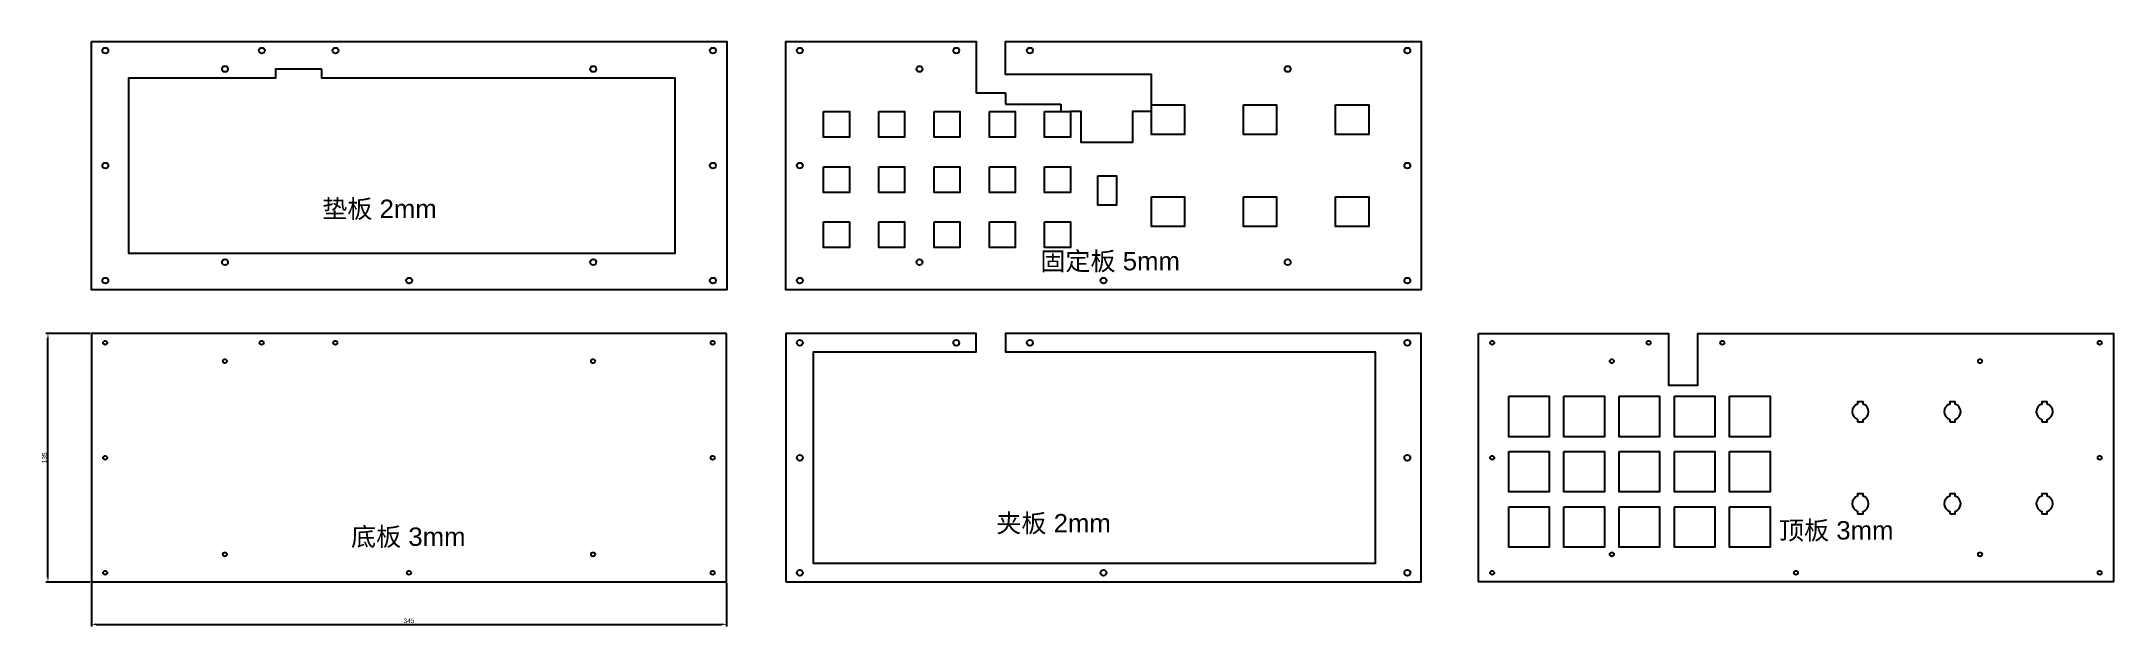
# Model space of a CAD drawing. Header units: millimetres. Extents: x 272 to 1398, y 19 to 337.
import ezdxf

# ---------------------------------------------------------------- set-up
doc = ezdxf.new("R2010")
doc.units = ezdxf.units.MM
doc.styles.get("Standard").update_dxf_attribs({"font": 'arial.ttf'})
doc.dimstyles.new('ISO-25', dxfattribs={"dimtxt": 2.5, "dimasz": 2.5, "dimexe": 1.25, "dimexo": 0.625, "dimtad": 1, "dimtxsty": 'Standard', "dimcen": 2.5, "dimadec": 0, "dimazin": 0, "dimtfac": 1, "dimtmove": 0, "dimatfit": 3, "dimfxl": 1, "dimarcsym": 0})

# ---------------------------------------------------------------- blocks, each defined once
blk = doc.blocks.new('*U3')
blk.add_lwpolyline([(-9, 8), (9, 8), (9, -8), (-9, -8)], close=True)
blk = doc.blocks.new('*U4')
at = {"color": 0, "linetype": 'ByBlock', "lineweight": -2, "transparency": 16777216}
for p in [(0, 0), (50, 0), (100, 0), (0, -50), (50, -50), (100, -50)]:
    blk.add_blockref('*U3', p, dxfattribs=at)
blk = doc.blocks.new('*U9')
blk.add_lwpolyline([(-11, 11), (11, 11), (11, -11), (-11, -11)], close=True)
blk = doc.blocks.new('*U10')
at = {"color": 0, "linetype": 'ByBlock', "lineweight": -2, "transparency": 16777216}
for p in [(0, 0), (30, 0), (60, 0), (90, 0), (120, 0), (0, -30), (30, -30), (60, -30), (90, -30), (120, -30), (0, -60), (30, -60), (60, -60), (90, -60), (120, -60)]:
    blk.add_blockref('*U9', p, dxfattribs=at)
blk = doc.blocks.new('*U7')
blk.add_lwpolyline([(-1.5, -5.5), (1.5, -5.5), (1.5, -4.2, 0.707107), (1.5, 4.2), (1.5, 5.5), (-1.5, 5.5), (-1.5, 4.2, 0.707107), (-1.5, -4.2)], format="xyb", close=True)
blk = doc.blocks.new('*U8')
at = {"color": 0, "linetype": 'ByBlock', "lineweight": -2, "transparency": 16777216}
for p in [(0, 0), (50, 0), (100, 0), (0, -50), (50, -50), (100, -50)]:
    blk.add_blockref('*U7', p, dxfattribs=at)
blk = doc.blocks.new('*U15')
blk.add_circle((0, 0), 1.6)
blk = doc.blocks.new('*U16')
at = {"color": 0, "linetype": 'ByBlock', "lineweight": -2, "transparency": 16777216}
for p in [(0, 0), (165, 0), (330, 0)]:
    blk.add_blockref('*U15', p, dxfattribs=at)
blk = doc.blocks.new('*U13')
blk.add_circle((0, 0), 1.6)
blk = doc.blocks.new('*U14')
at = {"color": 0, "linetype": 'ByBlock', "lineweight": -2, "transparency": 16777216}
for p in [(0, 105), (200, 105), (0, 0), (200, 0)]:
    blk.add_blockref('*U13', p, dxfattribs=at)
blk = doc.blocks.new('*U19')
blk.add_circle((0, 0), 1.6)
blk = doc.blocks.new('*U20')
at = {"color": 0, "linetype": 'ByBlock', "lineweight": -2, "transparency": 16777216}
for p in [(0, 0), (165, 0), (330, 0)]:
    blk.add_blockref('*U19', p, dxfattribs=at)
blk = doc.blocks.new('*U17')
blk.add_circle((0, 0), 1.6)
blk = doc.blocks.new('*U18')
at = {"color": 0, "linetype": 'ByBlock', "lineweight": -2, "transparency": 16777216}
for p in [(0, 105), (200, 105), (0, 0), (200, 0)]:
    blk.add_blockref('*U17', p, dxfattribs=at)
blk = doc.blocks.new('*U22')
blk.add_circle((0, 0), 1.6)
blk = doc.blocks.new('*U23')
at = {"color": 0, "linetype": 'ByBlock', "lineweight": -2, "transparency": 16777216}
for p in [(0, 0), (165, 0), (330, 0)]:
    blk.add_blockref('*U22', p, dxfattribs=at)
blk = doc.blocks.new('*D28')
at = {"color": 0, "lineweight": -2, "transparency": 16777216}
for p, q in [((299.5, 42.5), (299.5, 18.9)), ((644.5, 42.5), (644.5, 18.9)), ((302, 20.1), (642, 20.1))]:
    blk.add_line(p, q, dxfattribs=at)
at = {"color": 0, "transparency": 16777216}
for points in [[(302, 20.6), (302, 19.7), (299.5, 20.1)], [(642, 20.6), (642, 19.7), (644.5, 20.1)]]:
    blk.add_solid(points, dxfattribs=at)
at = {"layer": 'Defpoints', "color": 0, "transparency": 16777216}
for p in [(299.5, 43.1), (644.5, 43.1), (644.5, 20.1)]:
    blk.add_point(p, dxfattribs=at)
at = {"color": 0, "transparency": 16777216, "insert": (472, 22), "char_height": 2.5, "attachment_point": 5}
blk.add_mtext('345', dxfattribs=at)
blk = doc.blocks.new('*D29')
at = {"color": 0, "lineweight": -2, "transparency": 16777216}
for p, q in [((298.9, 178.1), (274.7, 178.1)), ((275.9, 45.6), (275.9, 175.6)), ((298.9, 43.1), (274.7, 43.1))]:
    blk.add_line(p, q, dxfattribs=at)
at = {"color": 0, "transparency": 16777216}
for points in [[(275.5, 175.6), (276.3, 175.6), (275.9, 178.1)], [(275.5, 45.6), (276.3, 45.6), (275.9, 43.1)]]:
    blk.add_solid(points, dxfattribs=at)
at = {"layer": 'Defpoints', "color": 0, "transparency": 16777216}
for p in [(275.9, 178.1), (299.5, 178.1), (299.5, 43.1)]:
    blk.add_point(p, dxfattribs=at)
at = {"color": 0, "transparency": 16777216, "insert": (274, 110.6), "char_height": 2.5, "attachment_point": 5, "rotation": 90}
blk.add_mtext('135', dxfattribs=at)

msp = doc.modelspace()

# ---------------------------------------------------------------- linework, layer by layer
for p, q in [((796.012, 308.91), (796.012, 302.83)), ((796.012, 302.83), (826.012, 302.83)), ((826.012, 302.83), (826.012, 298.83))]:
    msp.add_line(p, q)
for points in [[(299.583, 336.91), (402.833, 336.91), (418.833, 336.91), (644.583, 336.91), (644.583, 201.91), (299.583, 201.91)], [(424.583, 321.91), (399.583, 321.91), (399.583, 316.91), (319.583, 316.91), (319.583, 221.91), (616.583, 221.91), (616.583, 316.91), (424.583, 316.91)], [(697.222, 298.83), (711.222, 298.83), (711.222, 284.83), (697.222, 284.83)], [(727.222, 298.83), (741.222, 298.83), (741.222, 284.83), (727.222, 284.83)], [(757.222, 298.83), (771.222, 298.83), (771.222, 284.83), (757.222, 284.83)], [(787.222, 298.83), (801.222, 298.83), (801.222, 284.83), (787.222, 284.83)], [(817.222, 298.83), (831.222, 298.83), (831.222, 284.83), (817.222, 284.83)], [(697.222, 268.83), (711.222, 268.83), (711.222, 254.83), (697.222, 254.83)], [(727.222, 268.83), (741.222, 268.83), (741.222, 254.83), (727.222, 254.83)], [(757.222, 268.83), (771.222, 268.83), (771.222, 254.83), (757.222, 254.83)], [(787.222, 268.83), (801.222, 268.83), (801.222, 254.83), (787.222, 254.83)], [(817.222, 268.83), (831.222, 268.83), (831.222, 254.83), (817.222, 254.83)], [(846.222, 263.83), (856.222, 263.83), (856.222, 247.83), (846.222, 247.83)], [(697.222, 238.83), (711.222, 238.83), (711.222, 224.83), (697.222, 224.83)], [(727.222, 238.83), (741.222, 238.83), (741.222, 224.83), (727.222, 224.83)], [(757.222, 238.83), (771.222, 238.83), (771.222, 224.83), (757.222, 224.83)], [(787.222, 238.83), (801.222, 238.83), (801.222, 224.83), (787.222, 224.83)], [(817.222, 238.83), (831.222, 238.83), (831.222, 224.83), (817.222, 224.83)], [(644.497, 178.116), (299.497, 178.116), (299.497, 43.116), (644.497, 43.116)], [(676.762, 43.116), (1021.762, 43.116), (1021.762, 178.116), (796.012, 178.116), (796.012, 168.116), (996.762, 168.116), (996.762, 53.116), (691.762, 53.116), (691.762, 168.116), (780.012, 168.116), (780.012, 178.116), (676.762, 178.116)], [(1052.835, 178.116), (1156.085, 178.116), (1156.085, 168.116), (1156.085, 150.116), (1172.085, 150.116), (1172.085, 160.116), (1172.085, 168.116), (1172.085, 178.116), (1397.835, 178.116), (1397.835, 43.116), (1052.835, 43.116)]]:
    msp.add_lwpolyline(points, close=True)
for points in [[(875.262, 302.41), (875.262, 318.91), (875.012, 318.91), (796.012, 318.91), (796.012, 326.91), (796.012, 336.91), (1021.762, 336.91), (1021.762, 201.91), (676.762, 201.91), (676.762, 336.91), (780.012, 336.91), (780.012, 326.91), (780.012, 308.91), (796.012, 308.91)], [(875.262, 298.91), (865.012, 298.91), (865.012, 281.91), (837.012, 281.91), (837.012, 298.83), (831.222, 298.83)]]:
    msp.add_lwpolyline(points)
for centre, radius in [((307.083, 331.91), 1.6), ((392.083, 331.91), 1.6), ((432.083, 331.91), 1.6), ((637.083, 331.91), 1.6), ((684.262, 331.91), 1.6), ((769.262, 331.91), 1.6), ((809.262, 331.91), 1.6), ((1014.262, 331.91), 1.6), ((307.083, 269.41), 1.6), ((637.083, 269.41), 1.6), ((684.262, 269.41), 1.6), ((1014.262, 269.41), 1.6), ((306.997, 173.116), 1.1), ((391.997, 173.116), 1.1), ((431.997, 173.116), 1.1), ((636.997, 173.116), 1.1), ((684.262, 173.116), 1.6), ((769.262, 173.116), 1.6), ((809.262, 173.116), 1.6), ((1014.262, 173.116), 1.6), ((1060.335, 173.116), 1.1), ((1145.335, 173.116), 1.1), ((1185.335, 173.116), 1.1), ((1390.335, 173.116), 1.1), ((371.997, 163.116), 1.1), ((571.997, 163.116), 1.1), ((1125.335, 163.116), 1.1), ((1325.335, 163.116), 1.1), ((306.997, 110.616), 1.1), ((636.997, 110.616), 1.1), ((684.262, 110.616), 1.6), ((1014.262, 110.616), 1.6), ((1060.335, 110.616), 1.1), ((1390.335, 110.616), 1.1), ((371.997, 58.116), 1.1), ((571.997, 58.116), 1.1), ((1125.335, 58.116), 1.1), ((1325.335, 58.116), 1.1), ((306.997, 48.116), 1.1), ((471.997, 48.116), 1.1), ((636.997, 48.116), 1.1), ((1060.335, 48.116), 1.1), ((1225.335, 48.116), 1.1), ((1390.335, 48.116), 1.1)]:
    msp.add_circle(centre, radius)

# ---------------------------------------------------------------- block references
for name, p in [('*U14', (372.083, 216.91)), ('*U18', (749.262, 216.91)), ('*U4', (884.262, 294.41)), ('*U16', (307.083, 206.91)), ('*U20', (684.262, 206.91)), ('*U10', (1080.295, 133.036)), ('*U8', (1260.335, 135.616)), ('*U23', (684.262, 48.116))]:
    msp.add_blockref(name, p)

# ---------------------------------------------------------------- texts
at = {"char_height": 10, "attachment_point": 1}
for s, width, insert in [('{\\fSimSun|b0|i0|c134|p2;垫板} 2mm', 105.05833, (424.86, 250.935)), ('{\\fSimSun|b0|i0|c134|p2;固定板} 5mm', 128.85081, (814.88, 222.509)), ('{\\fSimSun|b0|i0|c134|p2;夹板} 2mm', 105.05833, (790.991, 80.066)), ('{\\fSimSun|b0|i0|c134|p2;底板} 3mm', 105.05833, (440.508, 72.74)), ('{\\fSimSun|b0|i0|c134|p2;顶板} 3mm', 105.05833, (1216.097, 76.2))]:
    msp.add_mtext_dynamic_manual_height_columns(s, width=width, gutter_width=12.5, heights=[0], dxfattribs=dict(at, insert=insert))

# ---------------------------------------------------------------- dimensions: what is measured, and where the dimension line sits
dim = msp.add_linear_dim(base=(275.912, 178.116), p1=(299.497, 43.116), p2=(299.497, 178.116), angle=90, dimstyle='ISO-25')
dim.commit()
dim.dimension.update_dxf_attribs({"geometry": '*D29', "text_midpoint": (274.01, 110.616)})
dim = msp.add_linear_dim(base=(644.497, 20.134), p1=(299.497, 43.116), p2=(644.497, 43.116), angle=360, dimstyle='ISO-25')
dim.commit()
dim.dimension.update_dxf_attribs({"geometry": '*D28', "text_midpoint": (471.997, 20.134), "dimtype": 161})

doc.saveas('drawing.dxf')
